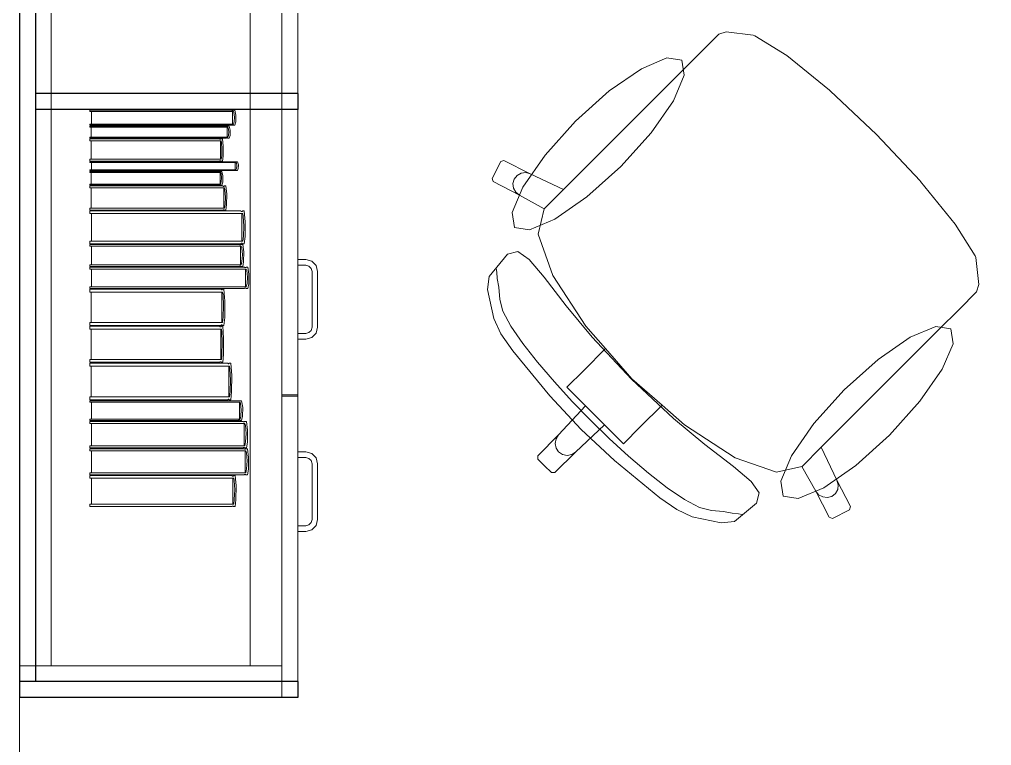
# Model space of a CAD drawing. Header units: inches. Extents: x -19 to 5698, y -728 to 92.
# Drawn here: x 317.27 to 318.492, y 36.085 to 36.999 of the extents above; entities that cross this region are included whole.
import ezdxf

# ---------------------------------------------------------------- set-up
doc = ezdxf.new("R2010")
doc.units = ezdxf.units.IN
doc.header["$MEASUREMENT"] = 0
doc.set_wipeout_variables(frame=1)
doc.linetypes.add('Wipeout_Contour', pattern=[1, 0, -1])
doc.layers.add('02 _ ARQ _ ZON _ Espacio.3D', color=7, linetype='Continuous')
doc.layers.add('Interior - Mobiliario', color=7, linetype='Continuous')

msp = doc.modelspace()

# ---------------------------------------------------------------- linework, layer by layer
at = {"layer": '02 _ ARQ _ ZON _ Espacio.3D', "color": 254, "linetype": 'Continuous', "lineweight": 0, "flags": 128}
msp.add_lwpolyline([(322.07, 31), (322.07, 29.7), (328.0701, 29.7), (328.0701, 30.2), (328.57, 30.2), (328.5701, 30.7), (328.92, 30.7), (328.92, 31.899), (330.2701, 31.899), (330.2701, 32.9963), (328.92, 32.9963), (328.9203, 36.3463), (321.57, 36.3463), (321.57, 39.4), (321.17, 39.4), (321.17, 39.75), (317.27, 39.75), (317.27, 29.75), (320.97, 29.75), (320.97, 30.2), (321.57, 30.2), (321.57, 31)], close=True, dxfattribs=at)
at = {"layer": 'Interior - Mobiliario', "color": 175, "linetype": 'Continuous', "lineweight": 13}
for p, q in [((317.29, 37.6257), (317.29, 36.1657)), ((317.6, 36.1657), (317.6, 37.6257)), ((318.1494, 36.9803), (318.1274, 36.9584)), ((318.1587, 36.9832), (318.1494, 36.9803)), ((318.1926, 36.9792), (318.1587, 36.9832)), ((318.1947, 36.9783), (318.1926, 36.9792)), ((318.2348, 36.9534), (318.1947, 36.9783)), ((318.1274, 36.9584), (318.1019, 36.9329)), ((318.2884, 36.9098), (318.2348, 36.9534)), ((318.1019, 36.9329), (317.9541, 36.785)), ((318.2893, 36.9091), (318.2884, 36.9098)), ((318.3476, 36.8543), (318.2893, 36.9091)), ((317.5419, 36.8699), (317.5421, 36.8784)), ((317.539, 36.8673), (317.3587, 36.8673)), ((317.3587, 36.8673), (317.3587, 36.8658)), ((317.3587, 36.8658), (317.5369, 36.8658)), ((317.5369, 36.8658), (317.537, 36.8659)), ((317.537, 36.8659), (317.5372, 36.866)), ((317.5372, 36.866), (317.5375, 36.866)), ((317.5375, 36.866), (317.5378, 36.8661)), ((317.5378, 36.8661), (317.538, 36.8661)), ((317.538, 36.8661), (317.5383, 36.866)), ((317.5383, 36.866), (317.5385, 36.866)), ((317.5385, 36.866), (317.5388, 36.8658)), ((317.5388, 36.8658), (317.5389, 36.8658)), ((317.5389, 36.8658), (317.5409, 36.8658)), ((317.5399, 36.8701), (317.539, 36.8673)), ((317.5403, 36.8759), (317.5399, 36.8701)), ((317.5409, 36.8658), (317.5419, 36.8699)), ((317.53, 36.8648), (317.3587, 36.8648)), ((317.3587, 36.8648), (317.3587, 36.8636)), ((317.3587, 36.8636), (317.5321, 36.8636)), ((317.3604, 36.8636), (317.3604, 36.8508)), ((317.5301, 36.8647), (317.53, 36.8648)), ((317.5303, 36.8646), (317.5301, 36.8647)), ((317.5306, 36.8645), (317.5303, 36.8646)), ((317.5308, 36.8645), (317.5306, 36.8645)), ((317.5311, 36.8645), (317.5308, 36.8645)), ((317.5313, 36.8645), (317.5311, 36.8645)), ((317.5312, 36.8508), (317.5312, 36.8636)), ((317.5316, 36.8646), (317.5313, 36.8645)), ((317.5318, 36.8647), (317.5316, 36.8646)), ((317.5319, 36.8648), (317.5318, 36.8647)), ((317.5338, 36.8648), (317.5319, 36.8648)), ((317.5321, 36.8636), (317.5326, 36.8624)), ((317.5326, 36.8624), (317.5333, 36.8578)), ((317.5333, 36.8578), (317.5329, 36.8531)), ((317.535, 36.8597), (317.5338, 36.8648)), ((317.5348, 36.853), (317.535, 36.8597)), ((318.3476, 36.8543), (318.4025, 36.796)), ((317.5321, 36.8508), (317.3587, 36.8508)), ((317.3587, 36.8508), (317.3587, 36.8496)), ((317.3587, 36.8496), (317.53, 36.8496)), ((317.5215, 36.8486), (317.3587, 36.8486)), ((317.3587, 36.8486), (317.3587, 36.8464)), ((317.3587, 36.8464), (317.5235, 36.8464)), ((317.3603, 36.8464), (317.3603, 36.823)), ((317.5216, 36.8485), (317.5215, 36.8486)), ((317.5218, 36.8484), (317.5216, 36.8485)), ((317.522, 36.8482), (317.5218, 36.8484)), ((317.5223, 36.8482), (317.522, 36.8482)), ((317.5225, 36.8482), (317.5223, 36.8482)), ((317.5228, 36.8482), (317.5225, 36.8482)), ((317.5227, 36.823), (317.5227, 36.8464)), ((317.523, 36.8483), (317.5228, 36.8482)), ((317.5232, 36.8485), (317.523, 36.8483)), ((317.5233, 36.8486), (317.5232, 36.8485)), ((317.5252, 36.8486), (317.5233, 36.8486)), ((317.5235, 36.8464), (317.524, 36.8443)), ((317.524, 36.8443), (317.5247, 36.8357)), ((317.5263, 36.8393), (317.5252, 36.8486)), ((317.53, 36.8496), (317.5301, 36.8497)), ((317.5301, 36.8497), (317.5304, 36.8498)), ((317.5304, 36.8498), (317.5306, 36.8499)), ((317.5306, 36.8499), (317.5309, 36.8499)), ((317.5309, 36.8499), (317.5311, 36.8499)), ((317.5311, 36.8499), (317.5314, 36.8499)), ((317.5314, 36.8499), (317.5316, 36.8498)), ((317.5316, 36.8498), (317.5318, 36.8497)), ((317.5318, 36.8497), (317.5319, 36.8496)), ((317.5319, 36.8496), (317.5338, 36.8496)), ((317.5329, 36.8531), (317.5321, 36.8508)), ((317.5338, 36.8496), (317.5348, 36.853)), ((317.5247, 36.8357), (317.5243, 36.8272)), ((317.5261, 36.8269), (317.5263, 36.8393)), ((317.5235, 36.823), (317.3587, 36.823)), ((317.3587, 36.823), (317.3587, 36.8208)), ((317.3587, 36.8208), (317.5215, 36.8208)), ((317.54, 36.8198), (317.3587, 36.8198)), ((317.3587, 36.8198), (317.3587, 36.8189)), ((317.3587, 36.8189), (317.5422, 36.8189)), ((317.3605, 36.8189), (317.3605, 36.8096)), ((317.5215, 36.8208), (317.5216, 36.8209)), ((317.5216, 36.8209), (317.5219, 36.8211)), ((317.5219, 36.8211), (317.5221, 36.8212)), ((317.5221, 36.8212), (317.5223, 36.8212)), ((317.5223, 36.8212), (317.5226, 36.8212)), ((317.5226, 36.8212), (317.5228, 36.8212)), ((317.5228, 36.8212), (317.523, 36.821)), ((317.523, 36.821), (317.5233, 36.8209)), ((317.5233, 36.8209), (317.5233, 36.8208)), ((317.5233, 36.8208), (317.5252, 36.8208)), ((317.5243, 36.8272), (317.5235, 36.823)), ((317.5252, 36.8208), (317.5261, 36.8269)), ((317.5401, 36.8197), (317.54, 36.8198)), ((317.5403, 36.8196), (317.5401, 36.8197)), ((317.5406, 36.8196), (317.5403, 36.8196)), ((317.5409, 36.8196), (317.5406, 36.8196)), ((317.5411, 36.8196), (317.5409, 36.8196)), ((317.5414, 36.8196), (317.5411, 36.8196)), ((317.5413, 36.8096), (317.5413, 36.8189)), ((317.5417, 36.8196), (317.5414, 36.8196)), ((317.5419, 36.8197), (317.5417, 36.8196)), ((317.5421, 36.8198), (317.5419, 36.8197)), ((317.5441, 36.8198), (317.5421, 36.8198)), ((317.5422, 36.8189), (317.5428, 36.818)), ((317.5428, 36.818), (317.5435, 36.8147)), ((317.5453, 36.8161), (317.5441, 36.8198)), ((317.8752, 36.8203), (317.8644, 36.7989)), ((317.8792, 36.8216), (317.8752, 36.8203)), ((317.9123, 36.8046), (317.8792, 36.8216)), ((317.5422, 36.8096), (317.3587, 36.8096)), ((317.3587, 36.8096), (317.3587, 36.8087)), ((317.3587, 36.8087), (317.54, 36.8087)), ((317.5211, 36.8077), (317.3587, 36.8077)), ((317.3587, 36.8077), (317.3587, 36.8064)), ((317.3587, 36.8064), (317.523, 36.8064)), ((317.3603, 36.8064), (317.3603, 36.7918)), ((317.5214, 36.8076), (317.5211, 36.8077)), ((317.5211, 36.8077), (317.5211, 36.8077)), ((317.5216, 36.8075), (317.5214, 36.8076)), ((317.5218, 36.8075), (317.5216, 36.8075)), ((317.5221, 36.8075), (317.5218, 36.8075)), ((317.5223, 36.8075), (317.5221, 36.8075)), ((317.5222, 36.7918), (317.5222, 36.8064)), ((317.5225, 36.8076), (317.5223, 36.8075)), ((317.5228, 36.8077), (317.5225, 36.8076)), ((317.5229, 36.8077), (317.5228, 36.8077)), ((317.5247, 36.8077), (317.5229, 36.8077)), ((317.523, 36.8064), (317.5235, 36.805)), ((317.5235, 36.805), (317.5242, 36.7997)), ((317.5258, 36.802), (317.5247, 36.8077)), ((317.54, 36.8087), (317.5402, 36.8088)), ((317.5402, 36.8088), (317.5404, 36.8089)), ((317.5404, 36.8089), (317.5407, 36.8089)), ((317.5407, 36.8089), (317.5409, 36.8089)), ((317.5409, 36.8089), (317.5412, 36.8089)), ((317.5412, 36.8089), (317.5415, 36.8089)), ((317.5415, 36.8089), (317.5417, 36.8089)), ((317.5417, 36.8089), (317.542, 36.8088)), ((317.542, 36.8088), (317.5421, 36.8087)), ((317.5421, 36.8087), (317.5441, 36.8087)), ((317.5431, 36.8113), (317.5422, 36.8096)), ((317.5435, 36.8147), (317.5431, 36.8113)), ((317.5441, 36.8087), (317.5451, 36.8112)), ((317.5451, 36.8112), (317.5453, 36.8161)), ((317.9008, 36.8055), (317.8957, 36.8027)), ((317.9067, 36.8062), (317.9008, 36.8055)), ((317.9123, 36.8046), (317.9067, 36.8062)), ((317.9541, 36.785), (317.9123, 36.8046)), ((317.5238, 36.7944), (317.523, 36.7918)), ((317.5242, 36.7997), (317.5238, 36.7944)), ((317.5247, 36.7904), (317.5256, 36.7942)), ((317.5256, 36.7942), (317.5258, 36.802)), ((317.8644, 36.7989), (317.8657, 36.7949)), ((317.8657, 36.7949), (317.8988, 36.7779)), ((317.8921, 36.7981), (317.8906, 36.7925)), ((317.8906, 36.7925), (317.8913, 36.7867)), ((317.8957, 36.8027), (317.8921, 36.7981)), ((318.4025, 36.796), (318.4031, 36.7951)), ((318.4031, 36.7951), (318.4467, 36.7415)), ((317.523, 36.7918), (317.3587, 36.7918)), ((317.3587, 36.7918), (317.3587, 36.7904)), ((317.3587, 36.7904), (317.5211, 36.7904)), ((317.5258, 36.7894), (317.3587, 36.7894)), ((317.3587, 36.7894), (317.3587, 36.7869)), ((317.3587, 36.7869), (317.5279, 36.7869)), ((317.3604, 36.7869), (317.3604, 36.7613)), ((317.5211, 36.7904), (317.5212, 36.7905)), ((317.5212, 36.7905), (317.5214, 36.7906)), ((317.5214, 36.7906), (317.5216, 36.7906)), ((317.5216, 36.7906), (317.5219, 36.7907)), ((317.5219, 36.7907), (317.5221, 36.7907)), ((317.5221, 36.7907), (317.5224, 36.7906)), ((317.5224, 36.7906), (317.5226, 36.7906)), ((317.5226, 36.7906), (317.5228, 36.7904)), ((317.5228, 36.7904), (317.5229, 36.7904)), ((317.5229, 36.7904), (317.5247, 36.7904)), ((317.5259, 36.7893), (317.5258, 36.7894)), ((317.5261, 36.7891), (317.5259, 36.7893)), ((317.5264, 36.7889), (317.5261, 36.7891)), ((317.5266, 36.7889), (317.5264, 36.7889)), ((317.5269, 36.7889), (317.5266, 36.7889)), ((317.5271, 36.7889), (317.5269, 36.7889)), ((317.527, 36.7613), (317.527, 36.7869)), ((317.5273, 36.789), (317.5271, 36.7889)), ((317.5276, 36.7892), (317.5273, 36.789)), ((317.5277, 36.7894), (317.5276, 36.7892)), ((317.5296, 36.7894), (317.5277, 36.7894)), ((317.5279, 36.7869), (317.5284, 36.7846)), ((317.5284, 36.7846), (317.5291, 36.7753)), ((317.5307, 36.7792), (317.5296, 36.7894)), ((317.8913, 36.7867), (317.8942, 36.7815)), ((317.8942, 36.7815), (317.8988, 36.7779)), ((317.9299, 36.7608), (317.9541, 36.785)), ((317.5291, 36.7753), (317.5286, 36.7659)), ((317.5305, 36.7656), (317.5307, 36.7792)), ((317.8988, 36.7779), (317.9298, 36.7606)), ((317.5279, 36.7613), (317.3587, 36.7613)), ((317.3587, 36.7613), (317.3587, 36.7589)), ((317.3587, 36.7589), (317.5258, 36.7589)), ((317.5484, 36.7579), (317.3587, 36.7579)), ((317.3587, 36.7579), (317.3587, 36.7546)), ((317.5258, 36.7589), (317.526, 36.759)), ((317.526, 36.759), (317.5262, 36.7592)), ((317.5262, 36.7592), (317.5264, 36.7593)), ((317.5264, 36.7593), (317.5267, 36.7594)), ((317.5267, 36.7594), (317.5269, 36.7594)), ((317.5269, 36.7594), (317.5272, 36.7593)), ((317.5272, 36.7593), (317.5274, 36.7592)), ((317.5274, 36.7592), (317.5276, 36.759)), ((317.5276, 36.759), (317.5277, 36.7589)), ((317.5277, 36.7589), (317.5296, 36.7589)), ((317.5286, 36.7659), (317.5279, 36.7613)), ((317.5296, 36.7589), (317.5305, 36.7656)), ((317.5485, 36.7577), (317.5484, 36.7579)), ((317.5488, 36.7575), (317.5485, 36.7577)), ((317.549, 36.7573), (317.5488, 36.7575)), ((317.5493, 36.7572), (317.549, 36.7573)), ((317.5496, 36.7572), (317.5493, 36.7572)), ((317.5499, 36.7573), (317.5496, 36.7572)), ((317.5502, 36.7574), (317.5499, 36.7573)), ((317.5504, 36.7577), (317.5502, 36.7574)), ((317.5506, 36.7579), (317.5504, 36.7577)), ((317.5527, 36.7579), (317.5506, 36.7579)), ((317.554, 36.7442), (317.5527, 36.7579)), ((317.9298, 36.7606), (317.9224, 36.7286)), ((317.9299, 36.7608), (317.9298, 36.7606)), ((317.3587, 36.7546), (317.5507, 36.7546)), ((317.3606, 36.7546), (317.3606, 36.72)), ((317.5498, 36.72), (317.5498, 36.7546)), ((317.5507, 36.7546), (317.5513, 36.7515)), ((317.5513, 36.7515), (317.5521, 36.7389)), ((317.5537, 36.7258), (317.554, 36.7442)), ((317.5521, 36.7389), (317.5516, 36.7262)), ((318.4467, 36.7415), (318.4716, 36.7014)), ((317.5507, 36.72), (317.3587, 36.72)), ((317.3587, 36.72), (317.3587, 36.7167)), ((317.5516, 36.7262), (317.5507, 36.72)), ((317.5527, 36.7167), (317.5537, 36.7258)), ((317.9224, 36.7286), (317.9407, 36.6767)), ((317.3587, 36.7167), (317.5484, 36.7167)), ((317.5466, 36.7157), (317.3587, 36.7157)), ((317.3587, 36.7157), (317.3587, 36.7135)), ((317.3587, 36.7135), (317.5489, 36.7135)), ((317.3606, 36.7135), (317.3606, 36.6903)), ((317.5467, 36.7156), (317.5466, 36.7157)), ((317.547, 36.7155), (317.5467, 36.7156)), ((317.5472, 36.7153), (317.547, 36.7155)), ((317.5475, 36.7153), (317.5472, 36.7153)), ((317.5478, 36.7153), (317.5475, 36.7153)), ((317.5481, 36.7153), (317.5478, 36.7153)), ((317.548, 36.6903), (317.548, 36.7135)), ((317.5483, 36.7154), (317.5481, 36.7153)), ((317.5486, 36.7156), (317.5483, 36.7154)), ((317.5484, 36.7167), (317.5486, 36.717)), ((317.5486, 36.717), (317.5488, 36.7172)), ((317.5487, 36.7157), (317.5486, 36.7156)), ((317.5508, 36.7157), (317.5487, 36.7157)), ((317.5488, 36.7172), (317.5491, 36.7174)), ((317.5489, 36.7135), (317.5495, 36.7114)), ((317.5491, 36.7174), (317.5494, 36.7174)), ((317.5494, 36.7174), (317.5497, 36.7174)), ((317.5495, 36.7114), (317.5503, 36.7029)), ((317.5497, 36.7174), (317.5499, 36.7173)), ((317.5499, 36.7173), (317.5502, 36.7171)), ((317.5502, 36.7171), (317.5505, 36.7169)), ((317.5505, 36.7169), (317.5506, 36.7167)), ((317.5506, 36.7167), (317.5527, 36.7167)), ((317.5521, 36.7065), (317.5508, 36.7157)), ((317.8966, 36.7069), (317.8837, 36.7035)), ((317.9109, 36.6969), (317.8966, 36.7069)), ((317.5503, 36.7029), (317.5498, 36.6944)), ((317.5519, 36.6941), (317.5521, 36.7065)), ((317.63, 36.6967), (317.62, 36.6967)), ((317.62, 36.6967), (317.62, 36.6897)), ((317.6375, 36.6947), (317.63, 36.6967)), ((317.643, 36.6892), (317.6375, 36.6947)), ((317.8837, 36.7035), (317.8605, 36.6756)), ((317.9296, 36.6746), (317.9109, 36.6969)), ((318.4716, 36.7014), (318.4725, 36.6993)), ((318.4725, 36.6993), (318.4765, 36.6654)), ((317.5489, 36.6903), (317.3587, 36.6903)), ((317.3587, 36.6903), (317.3587, 36.6881)), ((317.3587, 36.6881), (317.5466, 36.6881)), ((317.5529, 36.6871), (317.3587, 36.6871)), ((317.3587, 36.6871), (317.3587, 36.6849)), ((317.3587, 36.6849), (317.5553, 36.6849)), ((317.3607, 36.6849), (317.3607, 36.6626)), ((317.5466, 36.6881), (317.5468, 36.6882)), ((317.5468, 36.6882), (317.547, 36.6884)), ((317.547, 36.6884), (317.5473, 36.6885)), ((317.5473, 36.6885), (317.5476, 36.6885)), ((317.5476, 36.6885), (317.5479, 36.6885)), ((317.5479, 36.6885), (317.5481, 36.6885)), ((317.5481, 36.6885), (317.5484, 36.6883)), ((317.5484, 36.6883), (317.5486, 36.6882)), ((317.5486, 36.6882), (317.5487, 36.6881)), ((317.5487, 36.6881), (317.5508, 36.6881)), ((317.5498, 36.6944), (317.5489, 36.6903)), ((317.5508, 36.6881), (317.5519, 36.6941)), ((317.553, 36.687), (317.5529, 36.6871)), ((317.5533, 36.6868), (317.553, 36.687)), ((317.5535, 36.6867), (317.5533, 36.6868)), ((317.5538, 36.6866), (317.5535, 36.6867)), ((317.5541, 36.6866), (317.5538, 36.6866)), ((317.5544, 36.6867), (317.5541, 36.6866)), ((317.5543, 36.6626), (317.5543, 36.6849)), ((317.5547, 36.6868), (317.5544, 36.6867)), ((317.5549, 36.6869), (317.5547, 36.6868)), ((317.5551, 36.6871), (317.5549, 36.6869)), ((317.5573, 36.6871), (317.5551, 36.6871)), ((317.5553, 36.6849), (317.5559, 36.6829)), ((317.5559, 36.6829), (317.5567, 36.6748)), ((317.5586, 36.6782), (317.5573, 36.6871)), ((317.62, 36.6897), (317.63, 36.6897)), ((317.63, 36.6897), (317.634, 36.6886)), ((317.634, 36.6886), (317.6369, 36.6857)), ((317.6369, 36.6857), (317.638, 36.6817)), ((317.645, 36.6817), (317.643, 36.6892)), ((317.8702, 36.6809), (317.8694, 36.6854)), ((317.5567, 36.6748), (317.5562, 36.6666)), ((317.5583, 36.6663), (317.5586, 36.6782)), ((317.638, 36.6817), (317.638, 36.6117)), ((317.645, 36.6117), (317.645, 36.6817)), ((317.8605, 36.6756), (317.8586, 36.6589)), ((317.8709, 36.6729), (317.8702, 36.6809)), ((317.873, 36.6621), (317.8709, 36.6729)), ((317.9575, 36.6384), (317.9296, 36.6746)), ((317.9407, 36.6767), (317.982, 36.6128)), ((317.5553, 36.6626), (317.3587, 36.6626)), ((317.3587, 36.6626), (317.3587, 36.6605)), ((317.3587, 36.6605), (317.5529, 36.6605)), ((317.5235, 36.6595), (317.3587, 36.6595)), ((317.3587, 36.6595), (317.3587, 36.6558)), ((317.5236, 36.6593), (317.5235, 36.6595)), ((317.5238, 36.659), (317.5236, 36.6593)), ((317.524, 36.6589), (317.5238, 36.659)), ((317.5242, 36.6587), (317.524, 36.6589)), ((317.5245, 36.6587), (317.5242, 36.6587)), ((317.5247, 36.6588), (317.5245, 36.6587)), ((317.525, 36.659), (317.5247, 36.6588)), ((317.5252, 36.6593), (317.525, 36.659)), ((317.5253, 36.6595), (317.5252, 36.6593)), ((317.5272, 36.6595), (317.5253, 36.6595)), ((317.5283, 36.6443), (317.5272, 36.6595)), ((317.5529, 36.6605), (317.5531, 36.6606)), ((317.5531, 36.6606), (317.5533, 36.6608)), ((317.5533, 36.6608), (317.5536, 36.6609)), ((317.5536, 36.6609), (317.5539, 36.6609)), ((317.5539, 36.6609), (317.5542, 36.6609)), ((317.5542, 36.6609), (317.5545, 36.6609)), ((317.5545, 36.6609), (317.5547, 36.6608)), ((317.5547, 36.6608), (317.555, 36.6606)), ((317.555, 36.6606), (317.5551, 36.6605)), ((317.5551, 36.6605), (317.5573, 36.6605)), ((317.5562, 36.6666), (317.5553, 36.6626)), ((317.5573, 36.6605), (317.5583, 36.6663)), ((317.8586, 36.6589), (317.8664, 36.6227)), ((317.8741, 36.6467), (317.873, 36.6621)), ((318.4765, 36.6654), (318.4736, 36.6561)), ((317.3587, 36.6558), (317.5255, 36.6558)), ((317.3604, 36.6558), (317.3604, 36.6174)), ((317.5246, 36.6174), (317.5246, 36.6558)), ((317.5255, 36.6558), (317.526, 36.6524)), ((317.526, 36.6524), (317.5267, 36.6384)), ((317.878, 36.632), (317.8741, 36.6467)), ((318.4736, 36.6561), (318.4517, 36.6341)), ((317.5267, 36.6384), (317.5263, 36.6243)), ((317.5281, 36.6238), (317.5283, 36.6443)), ((317.9902, 36.5991), (317.9575, 36.6384)), ((318.4517, 36.6341), (318.4262, 36.6086)), ((317.5263, 36.6243), (317.5255, 36.6174)), ((317.5272, 36.6138), (317.5281, 36.6238)), ((317.8664, 36.6227), (317.8754, 36.6035)), ((317.888, 36.6131), (317.878, 36.632)), ((317.5255, 36.6174), (317.3587, 36.6174)), ((317.3587, 36.6174), (317.3587, 36.6138)), ((317.3587, 36.6138), (317.5235, 36.6138)), ((317.5219, 36.6128), (317.3587, 36.6128)), ((317.3587, 36.6128), (317.3587, 36.6091)), ((317.3587, 36.6091), (317.5239, 36.6091)), ((317.3603, 36.6091), (317.3603, 36.5711)), ((317.522, 36.6126), (317.5219, 36.6128)), ((317.5222, 36.6123), (317.522, 36.6126)), ((317.5225, 36.6121), (317.5222, 36.6123)), ((317.5227, 36.612), (317.5225, 36.6121)), ((317.523, 36.612), (317.5227, 36.612)), ((317.5232, 36.6121), (317.523, 36.612)), ((317.5231, 36.5711), (317.5231, 36.6091)), ((317.5234, 36.6123), (317.5232, 36.6121)), ((317.5236, 36.6125), (317.5234, 36.6123)), ((317.5235, 36.6138), (317.5236, 36.614)), ((317.5236, 36.614), (317.5238, 36.6143)), ((317.5238, 36.6128), (317.5236, 36.6125)), ((317.5238, 36.6143), (317.5241, 36.6145)), ((317.5256, 36.6128), (317.5238, 36.6128)), ((317.5239, 36.6091), (317.5244, 36.6057)), ((317.5241, 36.6145), (317.5243, 36.6145)), ((317.5243, 36.6145), (317.5246, 36.6145)), ((317.5246, 36.6145), (317.5248, 36.6144)), ((317.5248, 36.6144), (317.525, 36.6142)), ((317.525, 36.6142), (317.5252, 36.6139)), ((317.5252, 36.6139), (317.5253, 36.6138)), ((317.5253, 36.6138), (317.5272, 36.6138)), ((317.5267, 36.5977), (317.5256, 36.6128)), ((317.638, 36.6117), (317.6369, 36.6077)), ((317.643, 36.6042), (317.645, 36.6117)), ((317.9028, 36.5913), (317.888, 36.6131)), ((317.982, 36.6128), (318.0068, 36.5847)), ((317.5244, 36.6057), (317.5251, 36.5918)), ((317.5265, 36.5774), (317.5267, 36.5977)), ((317.62, 36.6037), (317.62, 36.5967)), ((317.63, 36.6037), (317.62, 36.6037)), ((317.62, 36.5967), (317.63, 36.5967)), ((317.634, 36.6048), (317.63, 36.6037)), ((317.63, 36.5967), (317.6375, 36.5987)), ((317.6369, 36.6077), (317.634, 36.6048)), ((317.6375, 36.5987), (317.643, 36.6042)), ((317.8754, 36.6035), (317.8903, 36.5818)), ((318.0397, 36.5464), (317.9902, 36.5991)), ((318.4262, 36.6086), (318.2783, 36.4608)), ((317.5251, 36.5918), (317.5247, 36.5779)), ((317.9214, 36.5675), (317.9028, 36.5913)), ((318.0068, 36.5847), (317.9795, 36.5573)), ((318.0068, 36.5847), (318.0401, 36.5468)), ((317.5247, 36.5779), (317.5239, 36.5711)), ((317.5256, 36.5675), (317.5265, 36.5774)), ((317.8903, 36.5818), (317.9371, 36.5251)), ((317.5239, 36.5711), (317.3587, 36.5711)), ((317.3587, 36.5711), (317.3587, 36.5675)), ((317.3587, 36.5675), (317.5219, 36.5675)), ((317.532, 36.5665), (317.3587, 36.5665)), ((317.3587, 36.5665), (317.3587, 36.5628)), ((317.3587, 36.5628), (317.5341, 36.5628)), ((317.3604, 36.5628), (317.3604, 36.5239)), ((317.5219, 36.5675), (317.5221, 36.5677)), ((317.5221, 36.5677), (317.5223, 36.568)), ((317.5223, 36.568), (317.5225, 36.5682)), ((317.5225, 36.5682), (317.5228, 36.5682)), ((317.5228, 36.5682), (317.523, 36.5682)), ((317.523, 36.5682), (317.5232, 36.5681)), ((317.5232, 36.5681), (317.5235, 36.5679)), ((317.5235, 36.5679), (317.5237, 36.5677)), ((317.5237, 36.5677), (317.5238, 36.5675)), ((317.5238, 36.5675), (317.5256, 36.5675)), ((317.5321, 36.5663), (317.532, 36.5665)), ((317.5323, 36.566), (317.5321, 36.5663)), ((317.5325, 36.5658), (317.5323, 36.566)), ((317.5328, 36.5657), (317.5325, 36.5658)), ((317.5331, 36.5657), (317.5328, 36.5657)), ((317.5333, 36.5658), (317.5331, 36.5657)), ((317.5332, 36.5239), (317.5332, 36.5628)), ((317.5336, 36.566), (317.5333, 36.5658)), ((317.5338, 36.5662), (317.5336, 36.566)), ((317.5339, 36.5665), (317.5338, 36.5662)), ((317.5359, 36.5665), (317.5339, 36.5665)), ((317.5341, 36.5628), (317.5346, 36.5593)), ((317.5371, 36.551), (317.5359, 36.5665)), ((317.9426, 36.5427), (317.9214, 36.5675)), ((317.5346, 36.5593), (317.5354, 36.5451)), ((317.5368, 36.5303), (317.5371, 36.551)), ((317.9795, 36.5573), (317.9583, 36.5362)), ((317.5354, 36.5451), (317.5349, 36.5308)), ((317.9651, 36.5181), (317.9426, 36.5427)), ((317.9583, 36.5362), (317.9819, 36.5125)), ((318.0397, 36.5464), (318.0924, 36.4969)), ((318.078, 36.5135), (318.0401, 36.5468)), ((317.5341, 36.5239), (317.3587, 36.5239)), ((317.3587, 36.5239), (317.3587, 36.5202)), ((317.5349, 36.5308), (317.5341, 36.5239)), ((317.5359, 36.5202), (317.5368, 36.5303)), ((317.62, 36.5267), (317.6, 36.5267)), ((317.62, 36.5247), (317.6, 36.5247)), ((317.9371, 36.5251), (317.9762, 36.4829)), ((317.3587, 36.5202), (317.532, 36.5202)), ((317.5452, 36.5192), (317.3587, 36.5192)), ((317.3587, 36.5192), (317.3587, 36.5172)), ((317.3587, 36.5172), (317.5475, 36.5172)), ((317.3606, 36.5172), (317.3606, 36.4961)), ((317.532, 36.5202), (317.5321, 36.5204)), ((317.5321, 36.5204), (317.5324, 36.5207)), ((317.5324, 36.5207), (317.5326, 36.5209)), ((317.5326, 36.5209), (317.5329, 36.521)), ((317.5329, 36.521), (317.5331, 36.5209)), ((317.5331, 36.5209), (317.5334, 36.5208)), ((317.5334, 36.5208), (317.5336, 36.5206)), ((317.5336, 36.5206), (317.5338, 36.5204)), ((317.5338, 36.5204), (317.5339, 36.5202)), ((317.5339, 36.5202), (317.5359, 36.5202)), ((317.5454, 36.5191), (317.5452, 36.5192)), ((317.5456, 36.5189), (317.5454, 36.5191)), ((317.5459, 36.5188), (317.5456, 36.5189)), ((317.5461, 36.5188), (317.5459, 36.5188)), ((317.5464, 36.5188), (317.5461, 36.5188)), ((317.5467, 36.5188), (317.5464, 36.5188)), ((317.5466, 36.4961), (317.5466, 36.5172)), ((317.547, 36.5189), (317.5467, 36.5188)), ((317.5472, 36.519), (317.547, 36.5189)), ((317.5474, 36.5192), (317.5472, 36.519)), ((317.5494, 36.5192), (317.5474, 36.5192)), ((317.5475, 36.5172), (317.5481, 36.5153)), ((317.5481, 36.5153), (317.5489, 36.5076)), ((317.5507, 36.5108), (317.5494, 36.5192)), ((317.9819, 36.5125), (317.9479, 36.476)), ((317.988, 36.4946), (317.9651, 36.5181)), ((317.9819, 36.5125), (317.9939, 36.5006)), ((318.078, 36.5135), (318.0506, 36.4861)), ((318.1061, 36.4887), (318.078, 36.5135)), ((317.5484, 36.4999), (317.5475, 36.4961)), ((317.5489, 36.5076), (317.5484, 36.4999)), ((317.5494, 36.4941), (317.5505, 36.4996)), ((317.5505, 36.4996), (317.5507, 36.5108)), ((318.0058, 36.4886), (317.9939, 36.5006)), ((317.5475, 36.4961), (317.3587, 36.4961)), ((317.3587, 36.4961), (317.3587, 36.4941)), ((317.3587, 36.4941), (317.5452, 36.4941)), ((317.5512, 36.4931), (317.3587, 36.4931)), ((317.3587, 36.4931), (317.3587, 36.4904)), ((317.3587, 36.4904), (317.5535, 36.4904)), ((317.3606, 36.4904), (317.3606, 36.4624)), ((317.5452, 36.4941), (317.5454, 36.4943)), ((317.5454, 36.4943), (317.5456, 36.4944)), ((317.5456, 36.4944), (317.5459, 36.4945)), ((317.5459, 36.4945), (317.5462, 36.4945)), ((317.5462, 36.4945), (317.5465, 36.4945)), ((317.5465, 36.4945), (317.5468, 36.4945)), ((317.5468, 36.4945), (317.547, 36.4944)), ((317.547, 36.4944), (317.5473, 36.4942)), ((317.5473, 36.4942), (317.5474, 36.4941)), ((317.5474, 36.4941), (317.5494, 36.4941)), ((317.5513, 36.493), (317.5512, 36.4931)), ((317.5515, 36.4928), (317.5513, 36.493)), ((317.5518, 36.4926), (317.5515, 36.4928)), ((317.5521, 36.4926), (317.5518, 36.4926)), ((317.5524, 36.4926), (317.5521, 36.4926)), ((317.5526, 36.4926), (317.5524, 36.4926)), ((317.5525, 36.4624), (317.5525, 36.4904)), ((317.5529, 36.4928), (317.5526, 36.4926)), ((317.5532, 36.4929), (317.5529, 36.4928)), ((317.5533, 36.4931), (317.5532, 36.4929)), ((317.5555, 36.4931), (317.5533, 36.4931)), ((317.5535, 36.4904), (317.5541, 36.4879)), ((317.5541, 36.4879), (317.5549, 36.4777)), ((317.5568, 36.482), (317.5555, 36.4931)), ((318.0058, 36.4886), (317.9693, 36.4546)), ((317.988, 36.4946), (318.0114, 36.4718)), ((318.0295, 36.465), (318.0058, 36.4886)), ((318.0924, 36.4969), (318.1318, 36.4642)), ((318.17, 36.4474), (318.1061, 36.4887)), ((317.5549, 36.4777), (317.5544, 36.4674)), ((317.5566, 36.467), (317.5568, 36.482)), ((317.9479, 36.476), (317.9219, 36.4499)), ((317.9479, 36.476), (317.9447, 36.4711)), ((318.0184, 36.4438), (317.9762, 36.4829)), ((318.0506, 36.4861), (318.0295, 36.465)), ((317.5535, 36.4624), (317.3587, 36.4624)), ((317.3587, 36.4624), (317.3587, 36.4597)), ((317.5544, 36.4674), (317.5535, 36.4624)), ((317.5555, 36.4597), (317.5566, 36.467)), ((317.9447, 36.4711), (317.9436, 36.4654)), ((317.9436, 36.4654), (317.9448, 36.4596)), ((318.0114, 36.4718), (318.036, 36.4493)), ((318.1318, 36.4642), (318.1679, 36.4363)), ((317.3587, 36.4597), (317.5512, 36.4597)), ((317.5524, 36.4587), (317.3587, 36.4587)), ((317.3587, 36.4587), (317.3587, 36.4561)), ((317.3587, 36.4561), (317.5548, 36.4561)), ((317.3607, 36.4561), (317.3607, 36.4285)), ((317.5512, 36.4597), (317.5513, 36.4599)), ((317.5513, 36.4599), (317.5516, 36.4601)), ((317.5516, 36.4601), (317.5518, 36.4602)), ((317.5518, 36.4602), (317.5521, 36.4603)), ((317.5521, 36.4603), (317.5524, 36.4603)), ((317.5524, 36.4603), (317.5527, 36.4602)), ((317.5525, 36.4586), (317.5524, 36.4587)), ((317.5528, 36.4584), (317.5525, 36.4586)), ((317.5527, 36.4602), (317.553, 36.4601)), ((317.5531, 36.4583), (317.5528, 36.4584)), ((317.553, 36.4601), (317.5532, 36.4599)), ((317.5534, 36.4582), (317.5531, 36.4583)), ((317.5532, 36.4599), (317.5533, 36.4597)), ((317.5533, 36.4597), (317.5555, 36.4597)), ((317.5536, 36.4582), (317.5534, 36.4582)), ((317.5539, 36.4582), (317.5536, 36.4582)), ((317.5538, 36.4285), (317.5538, 36.4561)), ((317.5542, 36.4584), (317.5539, 36.4582)), ((317.5545, 36.4585), (317.5542, 36.4584)), ((317.5546, 36.4587), (317.5545, 36.4585)), ((317.5568, 36.4587), (317.5546, 36.4587)), ((317.5548, 36.4561), (317.5554, 36.4536)), ((317.5554, 36.4536), (317.5562, 36.4435)), ((317.5581, 36.4478), (317.5568, 36.4587)), ((317.62, 36.4547), (317.63, 36.4547)), ((317.62, 36.4477), (317.62, 36.4547)), ((317.63, 36.4547), (317.6375, 36.4527)), ((317.6375, 36.4527), (317.643, 36.4472)), ((317.9693, 36.4546), (317.9432, 36.4286)), ((317.9448, 36.4596), (317.948, 36.4547)), ((317.9529, 36.4515), (317.948, 36.4547)), ((317.9587, 36.4503), (317.9529, 36.4515)), ((317.9644, 36.4514), (317.9587, 36.4503)), ((317.9693, 36.4546), (317.9644, 36.4514)), ((318.2541, 36.4365), (318.2783, 36.4608)), ((318.2783, 36.4608), (318.2979, 36.419)), ((317.5562, 36.4435), (317.5557, 36.4334)), ((317.5579, 36.4331), (317.5581, 36.4478)), ((317.63, 36.4477), (317.62, 36.4477)), ((317.634, 36.4466), (317.63, 36.4477)), ((317.6369, 36.4437), (317.634, 36.4466)), ((317.638, 36.4397), (317.6369, 36.4437)), ((317.638, 36.3697), (317.638, 36.4397)), ((317.643, 36.4472), (317.645, 36.4397)), ((317.645, 36.4397), (317.645, 36.3697)), ((317.9219, 36.4499), (317.9219, 36.4457)), ((317.9219, 36.4457), (317.9304, 36.4371)), ((318.0751, 36.397), (318.0184, 36.4438)), ((318.036, 36.4493), (318.0608, 36.4281)), ((318.2219, 36.4291), (318.17, 36.4474)), ((317.5548, 36.4285), (317.3587, 36.4285)), ((317.3587, 36.4285), (317.3587, 36.4259)), ((317.3587, 36.4259), (317.5524, 36.4259)), ((317.5524, 36.4259), (317.5526, 36.426)), ((317.5526, 36.426), (317.5529, 36.4262)), ((317.5529, 36.4262), (317.5531, 36.4263)), ((317.5531, 36.4263), (317.5534, 36.4264)), ((317.5534, 36.4264), (317.5537, 36.4264)), ((317.5537, 36.4264), (317.554, 36.4263)), ((317.554, 36.4263), (317.5543, 36.4262)), ((317.5543, 36.4262), (317.5545, 36.426)), ((317.5545, 36.426), (317.5546, 36.4259)), ((317.5546, 36.4259), (317.5568, 36.4259)), ((317.5557, 36.4334), (317.5548, 36.4285)), ((317.5568, 36.4259), (317.5579, 36.4331)), ((317.939, 36.4286), (317.9304, 36.4371)), ((317.9432, 36.4286), (317.939, 36.4286)), ((318.0608, 36.4281), (318.0846, 36.4095)), ((318.1679, 36.4363), (318.1902, 36.4176)), ((318.2539, 36.4365), (318.2219, 36.4291)), ((318.2541, 36.4365), (318.2539, 36.4365)), ((318.2712, 36.4055), (318.2539, 36.4365)), ((317.5372, 36.4249), (317.3587, 36.4249)), ((317.3587, 36.4249), (317.3587, 36.4217)), ((317.3587, 36.4217), (317.5394, 36.4217)), ((317.3605, 36.4217), (317.3605, 36.3891)), ((317.5373, 36.4247), (317.5372, 36.4249)), ((317.5375, 36.4245), (317.5373, 36.4247)), ((317.5378, 36.4243), (317.5375, 36.4245)), ((317.538, 36.4242), (317.5378, 36.4243)), ((317.5383, 36.4242), (317.538, 36.4242)), ((317.5386, 36.4243), (317.5383, 36.4242)), ((317.5385, 36.3891), (317.5385, 36.4217)), ((317.5388, 36.4244), (317.5386, 36.4243)), ((317.5391, 36.4246), (317.5388, 36.4244)), ((317.5392, 36.4249), (317.5391, 36.4246)), ((317.5412, 36.4249), (317.5392, 36.4249)), ((317.5394, 36.4217), (317.5399, 36.4188)), ((317.5399, 36.4188), (317.5407, 36.4069)), ((317.5424, 36.4119), (317.5412, 36.4249)), ((318.1902, 36.4176), (318.2002, 36.4033)), ((318.2979, 36.419), (318.2995, 36.4134)), ((318.2979, 36.419), (318.3149, 36.3859)), ((318.2995, 36.4134), (318.2989, 36.4075)), ((317.5407, 36.4069), (317.5402, 36.3949)), ((317.5422, 36.3945), (317.5424, 36.4119)), ((318.0846, 36.4095), (318.1064, 36.3947)), ((318.2002, 36.4033), (318.1968, 36.3904)), ((318.2748, 36.4009), (318.2712, 36.4055)), ((318.2882, 36.3724), (318.2712, 36.4055)), ((318.296, 36.4024), (318.2914, 36.3988)), ((318.2989, 36.4075), (318.296, 36.4024)), ((317.5394, 36.3891), (317.3587, 36.3891)), ((317.3587, 36.3891), (317.3587, 36.386)), ((317.5402, 36.3949), (317.5394, 36.3891)), ((317.5412, 36.386), (317.5422, 36.3945)), ((318.0968, 36.3821), (318.0751, 36.397)), ((318.1064, 36.3947), (318.1253, 36.3847)), ((318.1968, 36.3904), (318.169, 36.3672)), ((318.28, 36.398), (318.2748, 36.4009)), ((318.2858, 36.3973), (318.28, 36.398)), ((318.2914, 36.3988), (318.2858, 36.3973)), ((317.3587, 36.386), (317.5372, 36.386)), ((317.5372, 36.386), (317.5373, 36.3862)), ((317.5373, 36.3862), (317.5376, 36.3864)), ((317.5376, 36.3864), (317.5378, 36.3866)), ((317.5378, 36.3866), (317.5381, 36.3866)), ((317.5381, 36.3866), (317.5384, 36.3866)), ((317.5384, 36.3866), (317.5386, 36.3865)), ((317.5386, 36.3865), (317.5389, 36.3864)), ((317.5389, 36.3864), (317.5391, 36.3861)), ((317.5391, 36.3861), (317.5392, 36.386)), ((317.5392, 36.386), (317.5412, 36.386)), ((318.116, 36.3731), (318.0968, 36.3821)), ((318.1253, 36.3847), (318.14, 36.3808)), ((318.14, 36.3808), (318.1554, 36.3797)), ((318.1554, 36.3797), (318.1662, 36.3776)), ((318.1662, 36.3776), (318.1742, 36.3769)), ((318.1742, 36.3769), (318.1787, 36.3761)), ((318.3136, 36.3819), (318.2922, 36.3711)), ((318.3149, 36.3859), (318.3136, 36.3819)), ((317.634, 36.3628), (317.6369, 36.3657)), ((317.6369, 36.3657), (317.638, 36.3697)), ((317.645, 36.3697), (317.643, 36.3622)), ((318.1522, 36.3653), (318.116, 36.3731)), ((318.169, 36.3672), (318.1522, 36.3653)), ((318.2922, 36.3711), (318.2882, 36.3724)), ((317.62, 36.3617), (317.63, 36.3617)), ((317.62, 36.3547), (317.62, 36.3617)), ((317.63, 36.3547), (317.62, 36.3547)), ((317.63, 36.3617), (317.634, 36.3628)), ((317.6375, 36.3567), (317.63, 36.3547)), ((317.643, 36.3622), (317.6375, 36.3567)), ((317.31, 36.1857), (317.56, 36.1857)), ((317.56, 36.1857), (317.6, 36.1857)), ((317.29, 36.1657), (317.6, 36.1657))]:
    msp.add_line(p, q, dxfattribs=at)
at = {"layer": 'Interior - Mobiliario', "color": 175, "linetype": 'Continuous', "lineweight": 13, "flags": 128}
for points in [[(317.9692, 36.8708), (317.931, 36.8283), (317.903, 36.788), (317.8894, 36.7559), (317.8923, 36.737), (317.9112, 36.7341), (317.9433, 36.7477), (317.9836, 36.7757), (318.0261, 36.8139), (318.0643, 36.8564), (318.0923, 36.8967), (318.1059, 36.9288), (318.103, 36.9477), (318.0841, 36.9506), (318.052, 36.937), (318.0117, 36.909)], [(318.3641, 36.4759), (318.3216, 36.4377), (318.2813, 36.4097), (318.2492, 36.3961), (318.2303, 36.399), (318.2274, 36.4179), (318.241, 36.4499), (318.269, 36.4903), (318.3072, 36.5328), (318.3497, 36.5709), (318.39, 36.599), (318.4221, 36.6126), (318.441, 36.6097), (318.4439, 36.5908), (318.4303, 36.5587), (318.4023, 36.5184)]]:
    msp.add_lwpolyline(points, close=True, dxfattribs=at)

# ---------------------------------------------------------------- next in the draw order: wipeouts: each hides what was drawn before it
at = {"color": 254, "linetype": 'Wipeout_Contour', "lineweight": 0, "ltscale": 9809.638551}
msp.add_wipeout([(317.62, 36.8857), (317.62, 36.9057), (317.29, 36.9057), (317.29, 36.8857)], dxfattribs=at).dxf.layer = 'Interior - Mobiliario'

# ---------------------------------------------------------------- next in the draw order: linework, layer by layer
at = {"layer": 'Interior - Mobiliario', "color": 175, "linetype": 'Continuous', "lineweight": 13}
for p, q in [((317.31, 36.1857), (317.31, 37.6057)), ((317.56, 37.6057), (317.56, 36.1857)), ((317.6, 36.1857), (317.6, 37.6057)), ((317.6, 36.9057), (317.6, 37.2647)), ((317.62, 36.9057), (317.62, 37.2647)), ((317.29, 36.9057), (317.29, 36.8857)), ((317.62, 36.9057), (317.29, 36.9057)), ((317.62, 36.9057), (317.6, 36.9057)), ((317.62, 36.8857), (317.62, 36.9057)), ((317.62, 36.8857), (317.62, 36.9057)), ((317.29, 36.8857), (317.62, 36.8857)), ((317.5369, 36.8847), (317.3587, 36.8847)), ((317.3587, 36.8847), (317.3587, 36.8832)), ((317.3587, 36.8832), (317.539, 36.8832)), ((317.3605, 36.8832), (317.3605, 36.8673)), ((317.537, 36.8846), (317.5369, 36.8847)), ((317.5372, 36.8845), (317.537, 36.8846)), ((317.5374, 36.8844), (317.5372, 36.8845)), ((317.5377, 36.8844), (317.5374, 36.8844)), ((317.538, 36.8844), (317.5377, 36.8844)), ((317.5382, 36.8844), (317.538, 36.8844)), ((317.5381, 36.8673), (317.5381, 36.8832)), ((317.5385, 36.8845), (317.5382, 36.8844)), ((317.5387, 36.8846), (317.5385, 36.8845)), ((317.5389, 36.8847), (317.5387, 36.8846)), ((317.5409, 36.8847), (317.5389, 36.8847)), ((317.539, 36.8832), (317.5396, 36.8818)), ((317.5396, 36.8818), (317.5403, 36.8759)), ((317.5421, 36.8784), (317.5409, 36.8847)), ((317.6, 36.8857), (317.6, 36.5267)), ((317.62, 36.8857), (317.6, 36.8857)), ((317.62, 36.8857), (317.62, 36.5267))]:
    msp.add_line(p, q, dxfattribs=at)
at = {"layer": 'Interior - Mobiliario', "color": 175, "linetype": 'Continuous', "lineweight": 30}
for p, q in [((317.62, 36.9057), (317.29, 36.9057)), ((317.29, 36.9057), (317.29, 36.8857)), ((317.62, 36.9057), (317.62, 36.8857)), ((317.62, 36.8857), (317.29, 36.8857))]:
    msp.add_line(p, q, dxfattribs=at)

# ---------------------------------------------------------------- next in the draw order: wipeouts: each hides what was drawn before it
at = {"color": 254, "linetype": 'Wipeout_Contour', "lineweight": 0, "ltscale": 9808.939058}
msp.add_wipeout([(317.29, 36.1657), (317.29, 37.6257), (317.27, 37.6257), (317.27, 36.1657)], dxfattribs=at).dxf.layer = 'Interior - Mobiliario'

# ---------------------------------------------------------------- next in the draw order: linework, layer by layer
at = {"layer": 'Interior - Mobiliario', "color": 175, "linetype": 'Continuous', "lineweight": 30}
for p, q in [((317.27, 37.6257), (317.27, 36.1657)), ((317.29, 37.6257), (317.29, 36.1657)), ((317.29, 36.1657), (317.27, 36.1657))]:
    msp.add_line(p, q, dxfattribs=at)
at = {"layer": 'Interior - Mobiliario', "color": 175, "linetype": 'Continuous', "lineweight": 13}
for p, q in [((317.27, 37.6257), (317.27, 36.1657)), ((317.29, 36.1657), (317.29, 37.6257)), ((317.27, 37.6057), (317.27, 36.1857)), ((317.29, 36.9057), (317.29, 36.8857)), ((317.62, 36.9057), (317.29, 36.9057)), ((317.29, 36.8857), (317.62, 36.8857)), ((317.27, 36.1857), (317.31, 36.1857)), ((317.27, 36.1657), (317.29, 36.1657))]:
    msp.add_line(p, q, dxfattribs=at)

# ---------------------------------------------------------------- next in the draw order: wipeouts: each hides what was drawn before it
at = {"color": 254, "linetype": 'Wipeout_Contour', "lineweight": 0, "ltscale": 9809.55447}
msp.add_wipeout([(317.62, 36.1457), (317.62, 36.1657), (317.27, 36.1657), (317.27, 36.1457)], dxfattribs=at).dxf.layer = 'Interior - Mobiliario'

# ---------------------------------------------------------------- next in the draw order: linework, layer by layer
at = {"layer": 'Interior - Mobiliario', "color": 175, "linetype": 'Continuous', "lineweight": 13}
for p, q in [((317.27, 36.1457), (317.27, 37.6457)), ((317.62, 37.6457), (317.62, 36.1457)), ((317.27, 37.6257), (317.27, 36.1657)), ((317.29, 37.6257), (317.29, 36.1657)), ((317.29, 37.6257), (317.29, 36.1657)), ((317.29, 37.6257), (317.29, 36.1657)), ((317.6, 36.1657), (317.6, 37.6257)), ((317.6, 36.1657), (317.6, 37.6257)), ((317.62, 36.1657), (317.62, 37.6257)), ((317.62, 36.1657), (317.62, 37.6257)), ((317.6, 36.1657), (317.6, 36.5247)), ((317.62, 36.1657), (317.62, 36.5247)), ((317.27, 36.1857), (317.27, 36.1457)), ((317.6, 36.1457), (317.6, 36.1857)), ((317.27, 36.1657), (317.27, 36.1457)), ((317.62, 36.1657), (317.27, 36.1657)), ((317.27, 36.1657), (317.62, 36.1657)), ((317.29, 36.1657), (317.62, 36.1657)), ((317.29, 36.1657), (317.6, 36.1657)), ((317.29, 36.1657), (317.6, 36.1657)), ((317.62, 36.1657), (317.6, 36.1657)), ((317.62, 36.1457), (317.62, 36.1657)), ((317.27, 36.1457), (317.62, 36.1457)), ((317.27, 36.1457), (317.6, 36.1457)), ((317.62, 36.1457), (317.27, 36.1457))]:
    msp.add_line(p, q, dxfattribs=at)
at = {"layer": 'Interior - Mobiliario', "color": 175, "linetype": 'Continuous', "lineweight": 30}
for p, q in [((317.62, 36.1657), (317.27, 36.1657)), ((317.27, 36.1657), (317.27, 36.1457)), ((317.62, 36.1657), (317.62, 36.1457)), ((317.62, 36.1457), (317.27, 36.1457))]:
    msp.add_line(p, q, dxfattribs=at)

doc.saveas('drawing.dxf')
